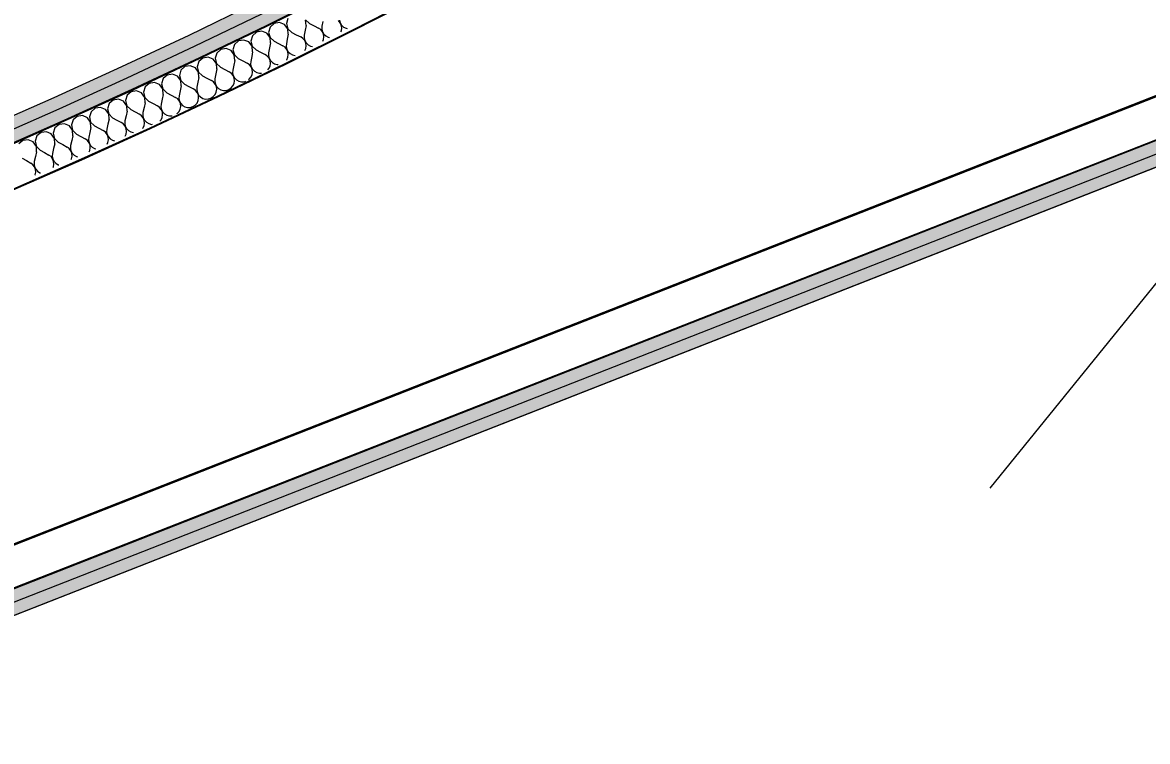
# Model space of a CAD drawing. Header units: millimetres. Extents: x -50172 to 90294, y -80883 to 956680.
# Drawn here: x -23919 to -22567, y -50962 to -50097 of the extents above; entities that cross this region are included whole.
import ezdxf

# ---------------------------------------------------------------- set-up
doc = ezdxf.new("R2010")
doc.units = ezdxf.units.MM
doc.header["$MEASUREMENT"] = 0
doc.linetypes.add('Dashed', pattern=[564.444447, 282.222223, -282.222223])
doc.linetypes.add('Long Dashed', pattern=[1058.333302, 634.99999, -423.333311])
for name, color, linetype in [('A-25-M_Wall_Int', 7, 'Continuous'), ('COLUMN.IFC Import', 7, 'Continuous'), ('New_A-25-M_Wall_Int', 7, 'Continuous'), ('New_A-95-D_1_100', 7, 'Continuous')]:
    doc.layers.add(name, color=color, linetype=linetype)
for name, color, linetype, lineweight in [('A-25-M_Wall_Int_Pen_No__1', 7, 'Continuous', 13), ('A-25-M_Wall_Int_Pen_No__87', 8, 'Continuous', 20), ('COLUMN.IFC Import_Pen_No__2', 8, 'Continuous', 15), ('New_A-25-M_Wall_Int_Pen_No__1', 7, 'Continuous', 13), ('New_A-25-M_Wall_Int_Pen_No__150', 7, 'Continuous', 0), ('New_A-35-M_FFE_Sanitary_Pen_No__1', 7, 'Continuous', 13), ('New_A-95-D_1_100_Pen_No__1', 7, 'Continuous', 13), ('New_A-95-P_Drawing_Pen_No__1', 7, 'Continuous', 13), ('New_A-95-P_Drawing_Pen_No__191', 7, 'Continuous', 5)]:
    doc.layers.add(name, color=color, linetype=linetype, lineweight=lineweight)
for name, color, linetype, lineweight, true_color in [('A-25-M_Wall_Int_Pen_No__107', 7, 'Continuous', 15, 0xa6a6a6), ('A-25-M_Wall_Int_Pen_No__81', 7, 'Continuous', 20, 0x6a6a6a), ('New_A-25-M_Wall_Int_Pen_No__107', 7, 'Continuous', 15, 0xa6a6a6), ('New_A-25-M_Wall_Int_Pen_No__81', 7, 'Continuous', 20, 0x6a6a6a)]:
    doc.layers.add(name, color=color, linetype=linetype, lineweight=lineweight, true_color=true_color)
doc.styles.add('GENERATED_STYLE_3', font='')
doc.styles.get('GENERATED_STYLE_3').set_extended_font_data('Arial')
doc.dimstyles.new('GENERATED_STYLE__2', dxfattribs={"dimtxt": 300, "dimasz": 95, "dimexe": 0.18, "dimexo": 0, "dimgap": 0.09, "dimtad": 1, "dimdec": 0, "dimzin": 0, "dimdsep": 46, "dimtxsty": 'GENERATED_STYLE_3', "dimblk": 'ARROWHEAD_2', "dimblk1": 'ARROWHEAD_2', "dimblk2": 'ARROWHEAD_2', "dimcen": 0.09, "dimclrd": 7, "dimclre": 7, "dimclrt": 7, "dimadec": 0, "dimazin": 0, "dimtfac": 1, "dimtdec": 4, "dimtmove": 0, "dimatfit": 3, "dimfxl": 1, "dimtolj": 1, "dimtzin": 0, "dimarcsym": 0})

# ---------------------------------------------------------------- blocks, each defined once
blk = doc.blocks.new('*X416')
at = {"layer": 'New_A-25-M_Wall_Int_Pen_No__150', "linetype": 'Continuous'}
for p, q in [((-23600.3, -50092.2), (-23602.1, -50098.5)), ((-23578.5, -50100.6), (-23579.1, -50094.2)), ((-23579, -50094.1), (-23574.2, -50098.5)), ((-23538.1, -50094.2), (-23537.3, -50097.4)), ((-23631.8, -50107.7), (-23638.2, -50108.9)), ((-23625.7, -50110.1), (-23631.8, -50107.7)), ((-23621.7, -50102.7), (-23623.5, -50109)), ((-23616.8, -50098.4), (-23621.7, -50102.7)), ((-23610.4, -50097.2), (-23616.8, -50098.4)), ((-23604.4, -50099.6), (-23610.4, -50097.2)), ((-23600.5, -50104.8), (-23604.4, -50099.6)), ((-23602.1, -50098.5), (-23600.4, -50104.7)), ((-23599.9, -50111.2), (-23600.5, -50104.8)), ((-23600.4, -50104.7), (-23595.6, -50109.1)), ((-23579.6, -50106.5), (-23580.7, -50112.3)), ((-23578.5, -50100.6), (-23579.6, -50106.5)), ((-23574.2, -50098.5), (-23568.9, -50101.2)), ((-23568.9, -50101.2), (-23563.6, -50103.8)), ((-23560.8, -50105.7), (-23563.6, -50103.8)), ((-23558.7, -50108.2), (-23560.8, -50105.7)), ((-23559.3, -50101.7), (-23559.4, -50105)), ((-23559.4, -50105), (-23558.7, -50108.2)), ((-23558.2, -50095.8), (-23559.3, -50101.7)), ((-23537.4, -50097.5), (-23539.5, -50094.9)), ((-23536.1, -50100.5), (-23537.4, -50097.5)), ((-23537.3, -50097.4), (-23535.7, -50100.3)), ((-23536.6, -50108.3), (-23536, -50107)), ((-23535.6, -50103.7), (-23536.1, -50100.5)), ((-23536, -50107), (-23535.6, -50103.7)), ((-23535.7, -50100.3), (-23533.3, -50102.6)), ((-23533.3, -50102.6), (-23530.4, -50104.1)), ((-23530.4, -50104.1), (-23529.2, -50104.4)), ((-23659.6, -50119.3), (-23664.5, -50123.6)), ((-23653.2, -50118.2), (-23659.6, -50119.3)), ((-23647.1, -50120.6), (-23653.2, -50118.2)), ((-23643.3, -50125.8), (-23647.1, -50120.6)), ((-23643, -50113.2), (-23644.9, -50119.5)), ((-23644.9, -50119.5), (-23643.2, -50125.7)), ((-23638.2, -50108.9), (-23643, -50113.2)), ((-23621.8, -50115.3), (-23625.7, -50110.1)), ((-23623.5, -50109), (-23621.8, -50115.3)), ((-23621.8, -50115.3), (-23617, -50119.7)), ((-23621.3, -50121.8), (-23621.8, -50115.3)), ((-23617, -50119.7), (-23611.7, -50122.4)), ((-23601, -50117.1), (-23602.1, -50123)), ((-23599.9, -50111.2), (-23601, -50117.1)), ((-23595.6, -50109.1), (-23590.3, -50111.8)), ((-23590.3, -50111.8), (-23584.9, -50114.5)), ((-23582.2, -50116.3), (-23584.9, -50114.5)), ((-23580.1, -50118.9), (-23582.2, -50116.3)), ((-23580.7, -50112.3), (-23580.8, -50115.6)), ((-23580.8, -50115.6), (-23580.1, -50118.8)), ((-23580.1, -50118.8), (-23578.4, -50121.7)), ((-23578.8, -50121.9), (-23580.1, -50118.9)), ((-23558.7, -50108.2), (-23557, -50111)), ((-23557.4, -50111.2), (-23558.7, -50108.2)), ((-23558.2, -50119.5), (-23557.4, -50117.7)), ((-23557, -50114.5), (-23557.4, -50111.2)), ((-23557.4, -50117.7), (-23557, -50114.5)), ((-23557, -50111), (-23554.7, -50113.3)), ((-23554.7, -50113.3), (-23551.8, -50114.9)), ((-23551.8, -50114.9), (-23550.1, -50115.3)), ((-23685.9, -50134), (-23687.8, -50140.2)), ((-23681, -50129.7), (-23685.9, -50134)), ((-23674.6, -50128.5), (-23681, -50129.7)), ((-23668.6, -50131), (-23674.6, -50128.5)), ((-23664.7, -50136.2), (-23668.6, -50131)), ((-23664.5, -50123.6), (-23666.3, -50129.9)), ((-23666.3, -50129.9), (-23664.6, -50136.2)), ((-23642.7, -50132.3), (-23643.8, -50138.1)), ((-23642.7, -50132.3), (-23643.3, -50125.8)), ((-23643.2, -50125.7), (-23638.4, -50130.2)), ((-23638.4, -50130.2), (-23633.1, -50132.9)), ((-23633.1, -50132.9), (-23627.8, -50135.6)), ((-23623.5, -50133.5), (-23623.7, -50136.8)), ((-23622.4, -50127.6), (-23623.5, -50133.5)), ((-23621.3, -50121.8), (-23622.4, -50127.6)), ((-23611.7, -50122.4), (-23606.4, -50125.1)), ((-23603.6, -50126.9), (-23606.4, -50125.1)), ((-23601.6, -50129.5), (-23603.6, -50126.9)), ((-23602.1, -50123), (-23602.2, -50126.2)), ((-23602.2, -50126.2), (-23601.5, -50129.4)), ((-23600.3, -50132.5), (-23601.6, -50129.5)), ((-23601.5, -50129.4), (-23599.9, -50132.3)), ((-23599.8, -50135.8), (-23600.3, -50132.5)), ((-23599.9, -50132.3), (-23597.6, -50134.6)), ((-23597.6, -50134.6), (-23594.7, -50136.2)), ((-23579.9, -50130.8), (-23578.9, -50128.4)), ((-23578.9, -50128.4), (-23578.4, -50125.1)), ((-23578.4, -50125.1), (-23578.8, -50121.9)), ((-23578.4, -50121.7), (-23576.1, -50124)), ((-23576.1, -50124), (-23573.2, -50125.6)), ((-23573.2, -50125.6), (-23570.9, -50126.1)), ((-23707.4, -50144.2), (-23709.3, -50150.5)), ((-23702.5, -50139.9), (-23707.4, -50144.2)), ((-23696.1, -50138.9), (-23702.5, -50139.9)), ((-23690, -50141.3), (-23696.1, -50138.9)), ((-23686.2, -50146.5), (-23690, -50141.3)), ((-23687.8, -50140.2), (-23686.1, -50146.5)), ((-23685.7, -50153), (-23686.2, -50146.5)), ((-23686.1, -50146.5), (-23681.4, -50151)), ((-23665.3, -50148.5), (-23666.5, -50154.4)), ((-23664.2, -50142.7), (-23665.3, -50148.5)), ((-23664.2, -50142.7), (-23664.7, -50136.2)), ((-23664.6, -50136.2), (-23659.9, -50140.6)), ((-23659.9, -50140.6), (-23654.6, -50143.3)), ((-23654.6, -50143.3), (-23649.3, -50146.1)), ((-23646.6, -50147.9), (-23649.3, -50146.1)), ((-23644.5, -50150.5), (-23646.6, -50147.9)), ((-23645, -50144), (-23645.2, -50147.2)), ((-23645.2, -50147.2), (-23644.4, -50150.5)), ((-23643.8, -50138.1), (-23645, -50144)), ((-23625.1, -50137.5), (-23627.8, -50135.6)), ((-23623, -50140), (-23625.1, -50137.5)), ((-23623.7, -50136.8), (-23622.9, -50140)), ((-23621.7, -50143), (-23623, -50140)), ((-23622.9, -50140), (-23621.4, -50142.9)), ((-23621.8, -50149.6), (-23621.3, -50146.3)), ((-23621.3, -50146.3), (-23621.7, -50143)), ((-23621.4, -50142.9), (-23619, -50145.2)), ((-23619, -50145.2), (-23616.2, -50146.8)), ((-23616.2, -50146.8), (-23613, -50147.6)), ((-23613, -50147.6), (-23612, -50147.5)), ((-23601.9, -50142.3), (-23601.7, -50142)), ((-23601.7, -50142), (-23600.3, -50139)), ((-23600.3, -50139), (-23599.8, -50135.8)), ((-23594.7, -50136.2), (-23591.7, -50136.9)), ((-23745.5, -50160.3), (-23750.4, -50164.6)), ((-23739.1, -50159.3), (-23745.5, -50160.3)), ((-23733.1, -50161.7), (-23739.1, -50159.3)), ((-23729.2, -50167), (-23733.1, -50161.7)), ((-23728.9, -50154.5), (-23730.8, -50160.7)), ((-23730.8, -50160.7), (-23729.2, -50167)), ((-23724, -50150.2), (-23728.9, -50154.5)), ((-23717.6, -50149.1), (-23724, -50150.2)), ((-23711.5, -50151.6), (-23717.6, -50149.1)), ((-23707.7, -50156.8), (-23711.5, -50151.6)), ((-23709.3, -50150.5), (-23707.6, -50156.8)), ((-23707.2, -50163.3), (-23707.7, -50156.8)), ((-23707.6, -50156.8), (-23702.9, -50161.2)), ((-23702.9, -50161.2), (-23697.6, -50164)), ((-23686.8, -50158.9), (-23688, -50164.7)), ((-23685.7, -50153), (-23686.8, -50158.9)), ((-23681.4, -50151), (-23676.1, -50153.7)), ((-23676.1, -50153.7), (-23670.8, -50156.4)), ((-23668.1, -50158.3), (-23670.8, -50156.4)), ((-23666, -50160.9), (-23668.1, -50158.3)), ((-23666.5, -50154.4), (-23666.7, -50157.7)), ((-23666.7, -50157.7), (-23666, -50160.9)), ((-23666, -50160.9), (-23664.4, -50163.7)), ((-23664.8, -50163.9), (-23666, -50160.9)), ((-23644.7, -50163), (-23643.3, -50160)), ((-23643.2, -50153.5), (-23644.5, -50150.5)), ((-23644.4, -50150.5), (-23642.9, -50153.3)), ((-23643.3, -50160), (-23642.8, -50156.8)), ((-23642.8, -50156.8), (-23643.2, -50153.5)), ((-23642.9, -50153.3), (-23640.5, -50155.7)), ((-23640.5, -50155.7), (-23637.7, -50157.3)), ((-23637.7, -50157.3), (-23634.5, -50158.1)), ((-23634.5, -50158.1), (-23632, -50158)), ((-23624.4, -50154), (-23623.2, -50152.6)), ((-23623.2, -50152.6), (-23621.8, -50149.6)), ((-23772, -50174.7), (-23773.9, -50180.9)), ((-23767.1, -50170.4), (-23772, -50174.7)), ((-23760.6, -50169.4), (-23767.1, -50170.4)), ((-23754.6, -50171.9), (-23760.6, -50169.4)), ((-23750.8, -50177.1), (-23754.6, -50171.9)), ((-23750.4, -50164.6), (-23752.3, -50170.8)), ((-23752.3, -50170.8), (-23750.7, -50177.1)), ((-23728.8, -50173.5), (-23730, -50179.3)), ((-23729.2, -50167), (-23724.4, -50171.5)), ((-23728.8, -50173.5), (-23729.2, -50167)), ((-23724.4, -50171.5), (-23719.2, -50174.2)), ((-23719.2, -50174.2), (-23713.9, -50177)), ((-23709.6, -50175), (-23709.8, -50178.2)), ((-23708.4, -50169.1), (-23709.6, -50175)), ((-23707.2, -50163.3), (-23708.4, -50169.1)), ((-23697.6, -50164), (-23692.3, -50166.8)), ((-23689.7, -50168.7), (-23692.3, -50166.8)), ((-23687.6, -50171.2), (-23689.7, -50168.7)), ((-23688, -50164.7), (-23688.2, -50168)), ((-23688.2, -50168), (-23687.5, -50171.2)), ((-23686.3, -50174.3), (-23687.6, -50171.2)), ((-23687.5, -50171.2), (-23686, -50174.1)), ((-23685.9, -50177.5), (-23686.3, -50174.3)), ((-23686, -50174.1), (-23683.7, -50176.4)), ((-23668.4, -50175.9), (-23666.3, -50173.4)), ((-23666.3, -50173.4), (-23664.9, -50170.4)), ((-23664.9, -50170.4), (-23664.4, -50167.2)), ((-23664.4, -50167.2), (-23664.8, -50163.9)), ((-23664.4, -50163.7), (-23662.1, -50166.1)), ((-23662.1, -50166.1), (-23659.2, -50167.7)), ((-23659.2, -50167.7), (-23656, -50168.5)), ((-23656, -50168.5), (-23652.7, -50168.4)), ((-23652.7, -50168.4), (-23650.9, -50167.8)), ((-23647.8, -50166.2), (-23646.8, -50165.5)), ((-23646.8, -50165.5), (-23644.7, -50163)), ((-23793.6, -50184.7), (-23795.6, -50190.9)), ((-23788.6, -50180.4), (-23793.6, -50184.7)), ((-23782.2, -50179.4), (-23788.6, -50180.4)), ((-23776.2, -50181.9), (-23782.2, -50179.4)), ((-23772.4, -50187.2), (-23776.2, -50181.9)), ((-23773.9, -50180.9), (-23772.3, -50187.2)), ((-23772, -50193.7), (-23772.4, -50187.2)), ((-23772.3, -50187.2), (-23767.7, -50191.7)), ((-23750.4, -50183.6), (-23751.6, -50189.5)), ((-23750.4, -50183.6), (-23750.8, -50177.1)), ((-23750.7, -50177.1), (-23746, -50181.6)), ((-23746, -50181.6), (-23740.8, -50184.4)), ((-23740.8, -50184.4), (-23735.5, -50187.2)), ((-23732.8, -50189.1), (-23735.5, -50187.2)), ((-23730.8, -50191.7), (-23732.8, -50189.1)), ((-23731.2, -50185.2), (-23731.4, -50188.4)), ((-23731.4, -50188.4), (-23730.7, -50191.7)), ((-23730, -50179.3), (-23731.2, -50185.2)), ((-23711.2, -50178.9), (-23713.9, -50177)), ((-23709.2, -50181.5), (-23711.2, -50178.9)), ((-23709.8, -50178.2), (-23709.1, -50181.5)), ((-23707.9, -50184.5), (-23709.2, -50181.5)), ((-23709.1, -50181.5), (-23707.6, -50184.4)), ((-23708.1, -50191), (-23707.6, -50187.8)), ((-23707.6, -50187.8), (-23707.9, -50184.5)), ((-23707.6, -50184.4), (-23705.3, -50186.7)), ((-23705.3, -50186.7), (-23702.4, -50188.4)), ((-23702.4, -50188.4), (-23699.2, -50189.2)), ((-23699.2, -50189.2), (-23695.9, -50189.1)), ((-23695.9, -50189.1), (-23692.8, -50188.1)), ((-23692.8, -50188.1), (-23690, -50186.3)), ((-23690, -50186.3), (-23687.9, -50183.8)), ((-23687.9, -50183.8), (-23686.5, -50180.8)), ((-23686.5, -50180.8), (-23685.9, -50177.5)), ((-23683.7, -50176.4), (-23680.8, -50178.1)), ((-23680.8, -50178.1), (-23677.6, -50178.9)), ((-23677.6, -50178.9), (-23674.3, -50178.8)), ((-23674.3, -50178.8), (-23671.2, -50177.8)), ((-23671.2, -50177.8), (-23668.4, -50175.9)), ((-23831.9, -50200.2), (-23836.9, -50204.4)), ((-23825.5, -50199.3), (-23831.9, -50200.2)), ((-23819.5, -50201.8), (-23825.5, -50199.3)), ((-23815.7, -50207.1), (-23819.5, -50201.8)), ((-23815.2, -50194.6), (-23817.2, -50200.8)), ((-23817.2, -50200.8), (-23815.7, -50207.1)), ((-23810.3, -50190.4), (-23815.2, -50194.6)), ((-23803.8, -50189.4), (-23810.3, -50190.4)), ((-23797.8, -50191.9), (-23803.8, -50189.4)), ((-23794.1, -50197.2), (-23797.8, -50191.9)), ((-23795.6, -50190.9), (-23794, -50197.2)), ((-23793.7, -50203.7), (-23794.1, -50197.2)), ((-23794, -50197.2), (-23789.3, -50201.7)), ((-23789.3, -50201.7), (-23784.1, -50204.5)), ((-23773.2, -50199.5), (-23774.5, -50205.4)), ((-23772, -50193.7), (-23773.2, -50199.5)), ((-23767.7, -50191.7), (-23762.4, -50194.5)), ((-23762.4, -50194.5), (-23757.2, -50197.3)), ((-23754.5, -50199.2), (-23757.2, -50197.3)), ((-23752.5, -50201.8), (-23754.5, -50199.2)), ((-23752.8, -50195.3), (-23753.1, -50198.6)), ((-23753.1, -50198.6), (-23752.4, -50201.8)), ((-23751.6, -50189.5), (-23752.8, -50195.3)), ((-23751.2, -50204.9), (-23752.5, -50201.8)), ((-23752.4, -50201.8), (-23750.9, -50204.7)), ((-23731.1, -50204.2), (-23729.7, -50201.2)), ((-23729.6, -50194.7), (-23730.8, -50191.7)), ((-23730.7, -50191.7), (-23729.2, -50194.6)), ((-23729.7, -50201.2), (-23729.2, -50198)), ((-23729.2, -50198), (-23729.6, -50194.7)), ((-23729.2, -50194.6), (-23726.9, -50196.9)), ((-23726.9, -50196.9), (-23724.1, -50198.6)), ((-23724.1, -50198.6), (-23720.9, -50199.4)), ((-23720.9, -50199.4), (-23717.6, -50199.3)), ((-23717.6, -50199.3), (-23714.4, -50198.3)), ((-23714.4, -50198.3), (-23711.7, -50196.5)), ((-23711.7, -50196.5), (-23709.5, -50194)), ((-23709.5, -50194), (-23708.1, -50191)), ((-23858.6, -50214.2), (-23860.6, -50220.4)), ((-23853.6, -50210.1), (-23858.6, -50214.2)), ((-23847.2, -50209.1), (-23853.6, -50210.1)), ((-23841.2, -50211.7), (-23847.2, -50209.1)), ((-23837.4, -50217), (-23841.2, -50211.7)), ((-23836.9, -50204.4), (-23838.9, -50210.6)), ((-23838.9, -50210.6), (-23837.4, -50217)), ((-23815.3, -50213.6), (-23816.6, -50219.5)), ((-23815.7, -50207.1), (-23811, -50211.7)), ((-23815.3, -50213.6), (-23815.7, -50207.1)), ((-23811, -50211.7), (-23805.8, -50214.5)), ((-23805.8, -50214.5), (-23800.5, -50217.3)), ((-23796.2, -50215.3), (-23796.4, -50218.6)), ((-23794.9, -50209.5), (-23796.2, -50215.3)), ((-23793.7, -50203.7), (-23794.9, -50209.5)), ((-23784.1, -50204.5), (-23778.8, -50207.4)), ((-23776.2, -50209.3), (-23778.8, -50207.4)), ((-23774.2, -50211.9), (-23776.2, -50209.3)), ((-23774.5, -50205.4), (-23774.7, -50208.6)), ((-23774.7, -50208.6), (-23774.1, -50211.9)), ((-23772.9, -50214.9), (-23774.2, -50211.9)), ((-23774.1, -50211.9), (-23772.5, -50214.8)), ((-23772.6, -50218.2), (-23772.9, -50214.9)), ((-23772.5, -50214.8), (-23770.3, -50217.1)), ((-23754.1, -50215.8), (-23752.8, -50214.4)), ((-23752.8, -50214.4), (-23751.4, -50211.4)), ((-23751.4, -50211.4), (-23750.9, -50208.1)), ((-23750.9, -50208.1), (-23751.2, -50204.9)), ((-23750.9, -50204.7), (-23748.6, -50207.1)), ((-23748.6, -50207.1), (-23745.7, -50208.7)), ((-23745.7, -50208.7), (-23742.6, -50209.6)), ((-23742.6, -50209.6), (-23739.6, -50209.5)), ((-23733.6, -50206.9), (-23733.3, -50206.7)), ((-23733.3, -50206.7), (-23731.1, -50204.2)), ((-23897.1, -50229.5), (-23902.1, -50233.6)), ((-23890.6, -50228.6), (-23897.1, -50229.5)), ((-23884.7, -50231.2), (-23890.6, -50228.6)), ((-23880.3, -50224), (-23882.4, -50230.1)), ((-23875.3, -50219.8), (-23880.3, -50224)), ((-23868.9, -50218.9), (-23875.3, -50219.8)), ((-23862.9, -50221.5), (-23868.9, -50218.9)), ((-23859.2, -50226.8), (-23862.9, -50221.5)), ((-23860.6, -50220.4), (-23859.1, -50226.7)), ((-23858.8, -50233.3), (-23859.2, -50226.8)), ((-23859.1, -50226.7), (-23854.5, -50231.3)), ((-23838.4, -50229.3), (-23839.7, -50235.1)), ((-23837.1, -50223.5), (-23838.4, -50229.3)), ((-23837.4, -50217), (-23832.7, -50221.5)), ((-23837.1, -50223.5), (-23837.4, -50217)), ((-23832.7, -50221.5), (-23827.5, -50224.4)), ((-23827.5, -50224.4), (-23822.3, -50227.2)), ((-23819.6, -50229.2), (-23822.3, -50227.2)), ((-23817.6, -50231.8), (-23819.6, -50229.2)), ((-23817.9, -50225.3), (-23818.2, -50228.5)), ((-23818.2, -50228.5), (-23817.5, -50231.8)), ((-23816.6, -50219.5), (-23817.9, -50225.3)), ((-23797.9, -50219.3), (-23800.5, -50217.3)), ((-23795.9, -50221.9), (-23797.9, -50219.3)), ((-23796.4, -50218.6), (-23795.8, -50221.8)), ((-23794.7, -50224.9), (-23795.9, -50221.9)), ((-23795.8, -50221.8), (-23794.3, -50224.8)), ((-23794.9, -50231.4), (-23794.3, -50228.2)), ((-23794.3, -50228.2), (-23794.7, -50224.9)), ((-23794.3, -50224.8), (-23792, -50227.1)), ((-23792, -50227.1), (-23789.2, -50228.8)), ((-23789.2, -50228.8), (-23786.1, -50229.6)), ((-23774.9, -50224.8), (-23774.6, -50224.4)), ((-23774.6, -50224.4), (-23773.1, -50221.4)), ((-23773.1, -50221.4), (-23772.6, -50218.2)), ((-23770.3, -50217.1), (-23767.5, -50218.8)), ((-23767.5, -50218.8), (-23764.3, -50219.7)), ((-23764.3, -50219.7), (-23763, -50219.6)), ((-23918.8, -50239.1), (-23923.8, -50243.2)), ((-23912.4, -50238.2), (-23918.8, -50239.1)), ((-23906.4, -50240.8), (-23912.4, -50238.2)), ((-23902.7, -50246.2), (-23906.4, -50240.8)), ((-23902.1, -50233.6), (-23904.1, -50239.8)), ((-23904.1, -50239.8), (-23902.7, -50246.1)), ((-23880.9, -50236.5), (-23884.7, -50231.2)), ((-23882.4, -50230.1), (-23880.9, -50236.5)), ((-23880.6, -50243), (-23882, -50248.8)), ((-23880.9, -50236.5), (-23876.3, -50241.1)), ((-23880.6, -50243), (-23880.9, -50236.5)), ((-23876.3, -50241.1), (-23871, -50244)), ((-23860.1, -50239.1), (-23861.5, -50244.9)), ((-23858.8, -50233.3), (-23860.1, -50239.1)), ((-23854.5, -50231.3), (-23849.3, -50234.2)), ((-23849.3, -50234.2), (-23844, -50237.1)), ((-23841.4, -50239.1), (-23844, -50237.1)), ((-23839.4, -50241.7), (-23841.4, -50239.1)), ((-23839.7, -50235.1), (-23840, -50238.4)), ((-23840, -50238.4), (-23839.3, -50241.6)), ((-23838.2, -50244.7), (-23839.4, -50241.7)), ((-23839.3, -50241.6), (-23837.8, -50244.5)), ((-23816.4, -50234.9), (-23817.6, -50231.8)), ((-23817.6, -50243.3), (-23816.7, -50241.4)), ((-23817.5, -50231.8), (-23816, -50234.7)), ((-23816.7, -50241.4), (-23816.1, -50238.1)), ((-23816.1, -50238.1), (-23816.4, -50234.9)), ((-23816, -50234.7), (-23813.8, -50237.1)), ((-23813.8, -50237.1), (-23811, -50238.8)), ((-23811, -50238.8), (-23808.6, -50239.4)), ((-23796.1, -50234), (-23794.9, -50231.4)), ((-23902.4, -50252.7), (-23903.8, -50258.5)), ((-23902.7, -50246.1), (-23898.1, -50250.7)), ((-23902.4, -50252.7), (-23902.7, -50246.2)), ((-23898.1, -50250.7), (-23892.9, -50253.6)), ((-23892.9, -50253.6), (-23887.7, -50256.6)), ((-23885, -50258.5), (-23887.7, -50256.6)), ((-23883.3, -50254.6), (-23883.6, -50257.9)), ((-23882, -50248.8), (-23883.3, -50254.6)), ((-23871, -50244), (-23865.8, -50246.9)), ((-23863.2, -50248.8), (-23865.8, -50246.9)), ((-23861.2, -50251.4), (-23863.2, -50248.8)), ((-23861.5, -50244.9), (-23861.8, -50248.2)), ((-23861.8, -50248.2), (-23861.1, -50251.4)), ((-23860, -50254.5), (-23861.2, -50251.4)), ((-23861.1, -50251.4), (-23859.7, -50254.3)), ((-23859.7, -50257.8), (-23860, -50254.5)), ((-23859.7, -50254.3), (-23857.4, -50256.7)), ((-23857.4, -50256.7), (-23854.6, -50258.5)), ((-23839.2, -50252.6), (-23838.5, -50251.2)), ((-23838.5, -50251.2), (-23837.9, -50248)), ((-23837.9, -50248), (-23838.2, -50244.7)), ((-23837.8, -50244.5), (-23835.6, -50247)), ((-23835.6, -50247), (-23832.8, -50248.7)), ((-23832.8, -50248.7), (-23831.1, -50249.1)), ((-23919.9, -50260.3), (-23914.7, -50263.3)), ((-23914.7, -50263.3), (-23909.5, -50266.2)), ((-23906.9, -50268.2), (-23909.5, -50266.2)), ((-23904.9, -50270.8), (-23906.9, -50268.2)), ((-23905.2, -50264.3), (-23905.5, -50267.5)), ((-23905.5, -50267.5), (-23904.9, -50270.8)), ((-23903.8, -50258.5), (-23905.2, -50264.3)), ((-23883.1, -50261.2), (-23885, -50258.5)), ((-23883.6, -50257.9), (-23883, -50261.1)), ((-23881.9, -50264.2), (-23883.1, -50261.2)), ((-23883, -50261.1), (-23881.5, -50264.1)), ((-23882.2, -50270.7), (-23881.6, -50267.5)), ((-23881.6, -50267.5), (-23881.9, -50264.2)), ((-23881.5, -50264.1), (-23879.3, -50266.5)), ((-23879.3, -50266.5), (-23876.5, -50268.2)), ((-23876.5, -50268.2), (-23875.6, -50268.4)), ((-23860.8, -50262), (-23860.3, -50261)), ((-23860.3, -50261), (-23859.7, -50257.8)), ((-23854.6, -50258.5), (-23853.4, -50258.8)), ((-23904.9, -50270.8), (-23903.4, -50273.7)), ((-23903.8, -50273.9), (-23904.9, -50270.8)), ((-23904.4, -50280.9), (-23904.1, -50280.4)), ((-23904.1, -50280.4), (-23903.5, -50277.1)), ((-23903.5, -50277.1), (-23903.8, -50273.9)), ((-23903.4, -50273.7), (-23901.2, -50276.1)), ((-23901.2, -50276.1), (-23898.4, -50277.9)), ((-23898.4, -50277.9), (-23897.8, -50278)), ((-23882.5, -50271.4), (-23882.2, -50270.7))]:
    blk.add_line(p, q, dxfattribs=at)
blk = doc.blocks.new('Wall_96_1', base_point=(-29918.5, -50217.2))
at = {"layer": 'New_A-25-M_Wall_Int_Pen_No__107', "linetype": 'Continuous'}
for points in [[(-20095.3, -46371.2, -0.413614), (-29918.5, -50217.2), (-29924.5, -50231, 0.413614), (-20081.5, -46377.2)], [(-20081.5, -46377.2, -0.413614), (-29924.5, -50231), (-29930.5, -50244.7, 0.413614), (-20067.8, -46383.2)]]:
    blk.add_hatch(color=256, dxfattribs=at).paths.add_polyline_path(points)
at = {"layer": 'New_A-25-M_Wall_Int_Pen_No__81', "linetype": 'Continuous', "lineweight": 0, "true_color": 0x353535}
for points in [[(-20067.8, -46383.2, -0.413614), (-29930.5, -50244.7), (-29930.9, -50245.6, 0.413614), (-20066.9, -46383.6)], [(-20021.1, -46403.7, -0.413614), (-29950.8, -50291.5), (-29951.2, -50292.4, 0.413614), (-20020.2, -46404.1)]]:
    blk.add_hatch(color=250, dxfattribs=at).paths.add_polyline_path(points)
at = {"layer": 'New_A-25-M_Wall_Int_Pen_No__1', "linetype": 'Continuous'}
for radius in [7467.1, 7498.1, 7497.1, 7482.1, 7549.1, 7548.1]:
    blk.add_arc((-26933.8, -43372.5), radius, 246.44045, 336.32308, dxfattribs=at)
at = {"layer": 'New_A-25-M_Wall_Int', "color": 250, "lineweight": 50, "true_color": 0x2a2a2a}
blk.add_blockref('*X416', (0, 0), dxfattribs=at)
blk = doc.blocks.new('Wall_243_1', base_point=(-25694.4, -51503.2))
at = {"layer": 'A-25-M_Wall_Int_Pen_No__87', "linetype": 'Continuous', "flags": 128}
for points in [[(-22379.6, -50115.5), (-25703.7, -51420.9)], [(-25694.4, -51503.2), (-22479.5, -50240.7)]]:
    blk.add_lwpolyline(points, dxfattribs=at)
blk = doc.blocks.new('Wall_400_1', base_point=(-25694.4, -51503.2))
at = {"layer": 'A-25-M_Wall_Int_Pen_No__107', "linetype": 'Continuous'}
for points in [[(-25699.9, -51489.2), (-22340, -50170.1), (-22349.3, -50157.6), (-25705.4, -51475.3)], [(-25694.4, -51503.2), (-22330.8, -50182.6), (-22340, -50170.1), (-25699.9, -51489.2)]]:
    blk.add_hatch(color=256, dxfattribs=at).paths.add_polyline_path(points)
at = {"layer": 'A-25-M_Wall_Int_Pen_No__81', "linetype": 'Continuous', "lineweight": 0, "true_color": 0x353535}
for points in [[(-25723.3, -51429.7), (-22379.4, -50116.8), (-22380, -50116), (-25723.7, -51428.7)], [(-25705.4, -51475.3), (-22349.3, -50157.6), (-22349.9, -50156.8), (-25705.8, -51474.3)]]:
    blk.add_hatch(color=250, dxfattribs=at).paths.add_polyline_path(points)
at = {"layer": 'A-25-M_Wall_Int_Pen_No__1', "linetype": 'Continuous'}
for p, q in [((-25723.3, -51429.7), (-22379.4, -50116.8)), ((-25705.8, -51474.3), (-22349.9, -50156.8)), ((-25705.4, -51475.3), (-22349.3, -50157.6)), ((-25699.9, -51489.2), (-22340, -50170.1))]:
    blk.add_line(p, q, dxfattribs=at)
at = {"layer": 'A-25-M_Wall_Int_Pen_No__1', "linetype": 'Continuous', "flags": 128}
for points in [[(-22380, -50116), (-25703.7, -51420.9)], [(-25694.4, -51503.2), (-22330.8, -50182.6)]]:
    blk.add_lwpolyline(points, dxfattribs=at)
blk = doc.blocks.new('Column 18')
at = {"layer": 'COLUMN.IFC Import_Pen_No__2', "linetype": 'Continuous'}
for p, q in [((-129.4, 133.35), (129.4, 133.35)), ((-129.4, 112.85), (-129.4, 133.35)), ((129.4, 133.35), (129.4, 112.85)), ((-6.4, 112.85), (-129.4, 112.85)), ((-6.4, -112.85), (-6.4, 112.85)), ((6.4, 112.85), (6.4, -112.85)), ((129.4, 112.85), (6.4, 112.85)), ((-129.4, -112.85), (-6.4, -112.85)), ((-129.4, -133.35), (-129.4, -112.85)), ((6.4, -112.85), (129.4, -112.85)), ((129.4, -112.85), (129.4, -133.35)), ((129.4, -133.35), (-129.4, -133.35))]:
    blk.add_line(p, q, dxfattribs=at)
blk = doc.blocks.new('*D1317')
at = {"layer": 'New_A-95-D_1_100_Pen_No__1', "linetype": 'Continuous'}
for p, q in [((-24618.5, -50959.5), (-24056.2, -50738.9)), ((-24553.5, -50868.3), (-24531.2, -50925.2)), ((-24459.9, -50936), (-24602.6, -50914.5)), ((-24531.2, -50925.2), (-17538.2, -68746.9)), ((-17625.5, -68781.1), (-17063.2, -68560.5)), ((-17609.5, -68736.1), (-17466.8, -68757.6)), ((-17538.2, -68746.9), (-17515.9, -68803.8))]:
    blk.add_line(p, q, dxfattribs=at)
at = {"layer": 'New_A-95-D_1_100_Pen_No__1', "insert": (-21208.7, -59228.4), "char_height": 300, "attachment_point": 7, "rotation": 291.4245, "style": 'GENERATED_STYLE_3'}
blk.add_mtext('\\A1;{\\fArial|b0|i0|c0|p34;19,145}', dxfattribs=at)
blk = doc.blocks.new('ARROWHEAD_2')
at = {"color": 0, "linetype": 'Continuous', "lineweight": 0}
for p, q in [((-0.378, -0.655), (0.378, 0.655)), ((0, 0), (-1, 0))]:
    blk.add_line(p, q, dxfattribs=at)

msp = doc.modelspace()

# ---------------------------------------------------------------- linework, layer by layer
at = {"layer": 'New_A-35-M_FFE_Sanitary_Pen_No__1', "linetype": 'Dashed'}
msp.add_arc((-26783.5, -43782), 6769.9, 246.44041, 336.44041, dxfattribs=at)
at = {"layer": 'New_A-95-P_Drawing_Pen_No__1', "linetype": 'Long Dashed'}
msp.add_line((-19692.8, -46873.9), (-37981.7, -69458.7), dxfattribs=at)
at = {"layer": 'New_A-95-P_Drawing_Pen_No__191', "linetype": 'Dashed'}
msp.add_arc((-26775.4, -43793.3), 6450.2, 246.15967, 336.50368, dxfattribs=at)

# ---------------------------------------------------------------- block references
at = {"layer": 'A-25-M_Wall_Int', "color": 250, "lineweight": 50, "true_color": 0x2a2a2a}
for name in ['Wall_400_1', 'Wall_243_1']:
    msp.add_blockref(name, (-25694.4, -51503.2), dxfattribs=at)
at = {"layer": 'COLUMN.IFC Import', "linetype": 'Continuous', "zscale": 1000, "rotation": 36.41741155903581}
msp.add_blockref('Column 18', (-22451.6, -50019.2), dxfattribs=at)
at = {"layer": 'New_A-25-M_Wall_Int', "color": 250, "lineweight": 50, "true_color": 0x2a2a2a}
msp.add_blockref('Wall_96_1', (-29918.5, -50217.2), dxfattribs=at)

# ---------------------------------------------------------------- dimensions: what is measured, and where the dimension line sits
at = {"layer": 'New_A-95-D_1_100', "linetype": 'Continuous'}
dim = msp.add_linear_dim(base=(-17538.1866, -68746.8621), p1=(-24056.2349, -50738.8587), p2=(-17063.2096, -68560.486), angle=291.4245, dimstyle='GENERATED_STYLE__2', dxfattribs=at)
dim.commit()
dim.dimension.update_dxf_attribs({"geometry": '*D1317', "text_midpoint": (-20832.4968, -59776.4502), "dimtype": 160, "text_rotation": 291.4245})

doc.saveas('drawing.dxf')
